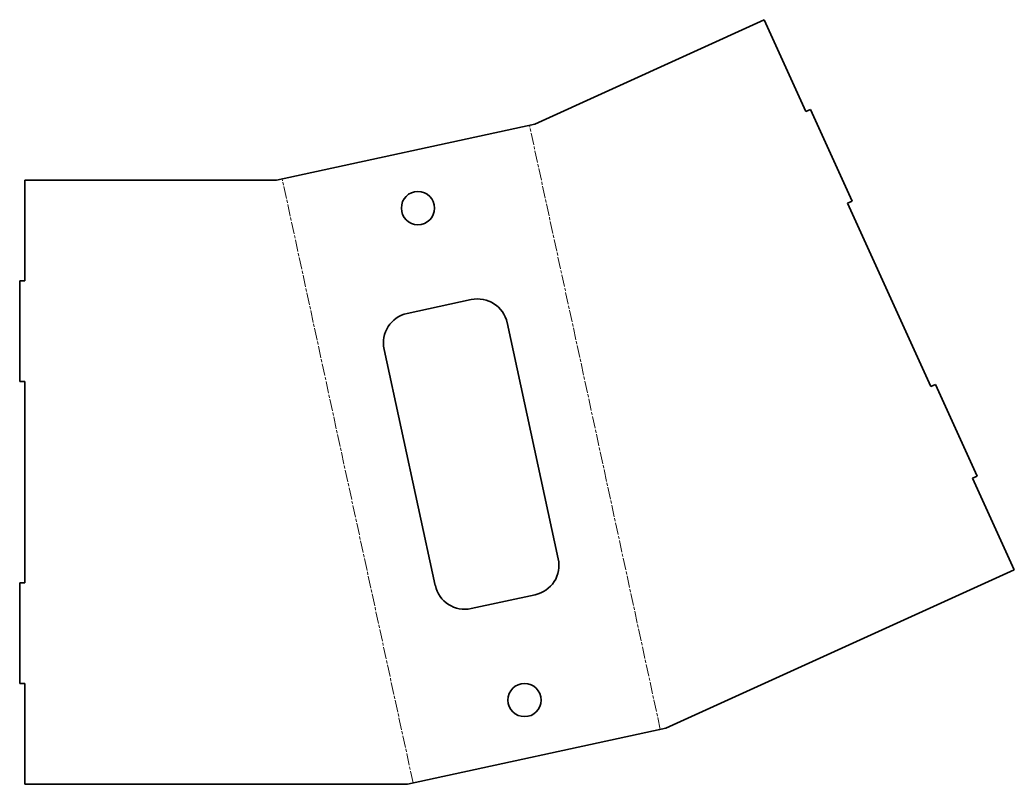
# Model space of a CAD drawing. Header units: millimetres. Extents: x 0 to 198, y 0 to 152.
import ezdxf

# ---------------------------------------------------------------- set-up
doc = ezdxf.new("R2010")
doc.units = ezdxf.units.MM
doc.linetypes.add('Chain', pattern=[13.68, 9.12, -1.14, 2.28, -1.14])
doc.layers.add('SIMUMAK Bend Centerline (ISO)', color=7, linetype='Chain', lineweight=9)
doc.layers.add('SIMUMAK Visible (ISO)', color=7, linetype='Continuous', lineweight=35)

# ---------------------------------------------------------------- blocks, each defined once
blk = doc.blocks.new('DSPY-MAQSLV-CSOT01_Sheet_3_CHAPA DESPLEGADA')
at = {"layer": 'SIMUMAK Bend Centerline (ISO)', "ltscale": 0.263158}
for p, q in [((28.47, -65.03), (2.47, 54.97)), ((-20.65, -75.67), (-46.65, 44.33))]:
    blk.add_line(p, q, dxfattribs=at)
at = {"layer": 'SIMUMAK Visible (ISO)'}
for p, q in [((49.09, 75.91), (3.57, 55.21)), ((57.37, 57.7), (49.09, 75.91)), ((58.28, 58.12), (57.37, 57.7)), ((66.56, 39.91), (58.28, 58.12)), ((3.57, 55.21), (-47.76, 44.09)), ((-97.76, 24.09), (-97.76, 44.09)), ((-97.76, 44.09), (-47.76, 44.09)), ((65.65, 39.5), (66.56, 39.91)), ((82.2, 3.08), (65.65, 39.5)), ((-98.76, 24.09), (-97.76, 24.09)), ((-98.76, 4.09), (-98.76, 24.09)), ((-21.8, 17.6), (-9.09, 20.35)), ((-1.96, 15.76), (8.21, -31.16)), ((-16.23, -36.45), (-26.39, 10.46)), ((-97.76, 4.09), (-98.76, 4.09)), ((-97.76, -35.91), (-97.76, 4.09)), ((83.11, 3.5), (82.2, 3.08)), ((91.39, -14.71), (83.11, 3.5)), ((90.48, -15.12), (91.39, -14.71)), ((98.76, -33.33), (90.48, -15.12)), ((29.57, -64.79), (98.76, -33.33)), ((-98.76, -35.91), (-97.76, -35.91)), ((-98.76, -55.91), (-98.76, -35.91)), ((3.61, -38.29), (-9.09, -41.04)), ((-97.76, -55.91), (-98.76, -55.91)), ((-97.76, -75.91), (-97.76, -55.91)), ((29.57, -64.79), (-21.76, -75.91)), ((-21.76, -75.91), (-97.76, -75.91))]:
    blk.add_line(p, q, dxfattribs=at)
for centre in [(-19.68, 38.52), (1.5, -59.21)]:
    blk.add_circle(centre, 3.3, dxfattribs=at)
for centre, start, end in [((-7.82, 14.48), 12.2251, 102.2251), ((-20.53, 11.73), 102.2251, 192.2251), ((2.34, -32.43), 282.2251, 12.2251), ((-10.36, -35.18), 192.2251, 282.2251)]:
    blk.add_arc(centre, 6, start, end, dxfattribs=at)

msp = doc.modelspace()

# ---------------------------------------------------------------- block references
msp.add_blockref('DSPY-MAQSLV-CSOT01_Sheet_3_CHAPA DESPLEGADA', (98.76, 75.91))

doc.saveas('drawing.dxf')
